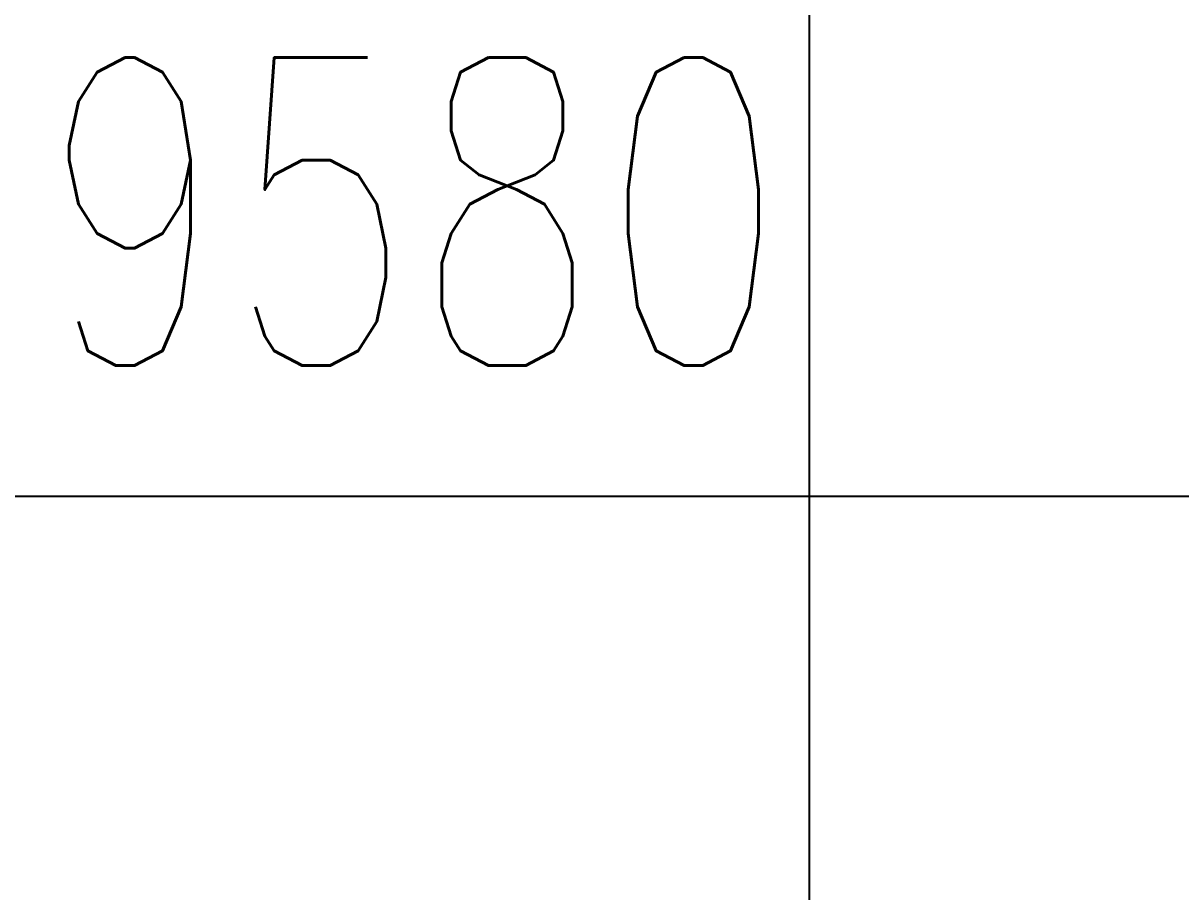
# Model space of a CAD drawing. Extents: x -1899985 to -450366, y 556196 to 2151267.
# Drawn here: x -1659907 to -1659028, y 569183 to 569843 of the extents above; entities that cross this region are included whole.
import ezdxf

# ---------------------------------------------------------------- set-up
doc = ezdxf.new("R2010")
doc.units = 0
doc.header["$LTSCALE"] = 1000
doc.header["$MEASUREMENT"] = 0
doc.linetypes.add('DOTE', pattern=[2.42, 2, -0.2, 0.02, -0.2])
doc.layers.get('Defpoints').update_dxf_attribs({"color": 210})
for name, color, linetype in [('A-AXIS-DOTE', 14, 'DOTE'), ('A-LIN-V', 9, 'Continuous'), ('建-尺寸', 3, 'Continuous')]:
    doc.layers.add(name, color=color, linetype=linetype)
doc.styles.add('A-DIM_T3', font='SIMPLEX', dxfattribs={"width": 0.705882, "bigfont": 'GBCBIG'})
doc.dimstyles.new('A-DIM&&79', dxfattribs={"dimtxt": 233.773377, "dimasz": 78.579286, "dimexe": 78.579286, "dimexo": 78.579286, "dimgap": 99.206349, "dimtad": 1, "dimdec": 0, "dimzin": 0, "dimdsep": 46, "dimtxsty": 'A-DIM_T3', "dimblk": 'ARCHTICK', "dimcen": 0.09, "dimclrt": 7, "dimazin": 2, "dimtfac": 1, "dimtdec": 0, "dimtix": 1, "dimtmove": 2, "dimatfit": 3, "dimfxl": 0, "dimtolj": 1, "dimtzin": 0, "dimarcsym": 0})

# ---------------------------------------------------------------- blocks, each defined once
blk = doc.blocks.new('_ArchTick')
at = {"color": 0, "linetype": 'ByBlock', "const_width": 0.4}
blk.add_lwpolyline([(-0.5, -0.5), (0.5, 0.5)], dxfattribs=at)
blk = doc.blocks.new('*D497')
at = {"layer": 'Defpoints', "color": 0}
for p in [(-1636415, 570230), (-1626835, 570230), (-1626835, 569518.86)]:
    blk.add_point(p, dxfattribs=at)
at = {"layer": '建-尺寸', "color": 0, "lineweight": -2}
for p, q in [((-1636415, 570151.42), (-1636415, 569440.28)), ((-1626835, 570151.42), (-1626835, 569440.28)), ((-1636415, 569518.86), (-1626835, 569518.86))]:
    blk.add_line(p, q, dxfattribs=at)
at = {"layer": '建-尺寸', "color": 0, "lineweight": -2, "xscale": 78.57928649080975, "yscale": 78.57928649080975, "zscale": 78.57928649080975, "rotation": 180}
blk.add_blockref('_ArchTick', (-1636415, 569518.86), dxfattribs=at)
at = {"layer": '建-尺寸', "color": 0, "lineweight": -2, "xscale": 78.57928649080975, "yscale": 78.57928649080975, "zscale": 78.57928649080975}
blk.add_blockref('_ArchTick', (-1626835, 569518.86), dxfattribs=at)
at = {"layer": '建-尺寸', "color": 7, "insert": (-1631625, 569734.95), "char_height": 233.773, "attachment_point": 5, "style": 'A-DIM_T3'}
blk.add_mtext('\\A1;9580', dxfattribs=at)
blk = doc.blocks.new('5555rrrrrrrrrrr')
at = {"layer": 'A-AXIS-DOTE'}
blk.add_line((-1631325, 575655), (-1631325, 568562.45), dxfattribs=at)
at = {"layer": '建-尺寸'}
dim = blk.add_aligned_dim(p1=(-1636415, 570230), p2=(-1626835, 570230), distance=-711.14, dimstyle='A-DIM&&79', dxfattribs=at)
dim.commit()
dim.dimension.update_dxf_attribs({"geometry": '*D497', "text_midpoint": (-1631625, 569734.95)})

msp = doc.modelspace()

# ---------------------------------------------------------------- block references
at = {"layer": 'A-LIN-V'}
msp.add_blockref('5555rrrrrrrrrrr', (-27985.4, -35.04), dxfattribs=at)

doc.saveas('drawing.dxf')
